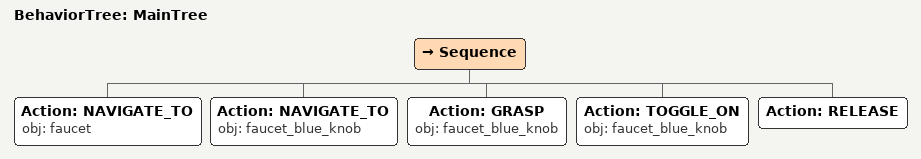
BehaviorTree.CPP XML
<root main_tree_to_execute="MainTree">
  <BehaviorTree ID="MainTree">
    <Sequence>
      <!-- Navigate to faucet -->
      <Action ID="NAVIGATE_TO" obj="faucet"/>
      <!-- Navigate to faucet_blue_knob -->
      <Action ID="NAVIGATE_TO" obj="faucet_blue_knob"/>
      <!-- Grasp faucet_blue_knob -->
      <Action ID="GRASP" obj="faucet_blue_knob"/>
      <!-- Toggle on faucet_blue_knob -->
      <Action ID="TOGGLE_ON" obj="faucet_blue_knob"/>
      <!-- Release -->
      <Action ID="RELEASE"/>
    </Sequence>
  </BehaviorTree>
</root>
